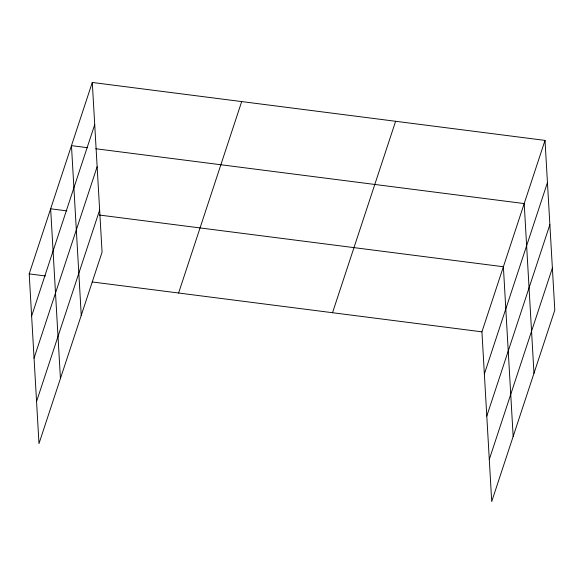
<?xml version="1.0" encoding="UTF-8"?>
<svg xmlns="http://www.w3.org/2000/svg" width="584" height="584" viewBox="0 0 584 584"><rect width="100%" height="100%" fill="white"/><g stroke="black" fill="none" stroke-linecap="round" stroke-linejoin="round"><path stroke-width="0.88" d="M92.287 82.461L102.069 252.164L38.982 443.599L29.2 273.889L92.287 82.461L545.018 140.401L554.8 310.111L491.713 501.539L481.931 331.836L545.018 140.401M31.631 316.053L94.718 124.626M34.054 358.145L97.141 166.717M36.558 401.507L99.645 210.079M178.602 293.015L241.688 101.579M332.53 312.71L395.616 121.282M484.362 374.001L547.449 182.566M486.786 416.085L549.872 224.657M489.29 459.447L552.376 268.019M87.666 147.708L71.467 145.635L81.249 315.338M95.769 148.745L524.198 203.575L533.98 373.278M66.846 210.875L50.647 208.802L60.437 378.512M99.251 215.022L503.379 266.749L513.161 436.452M29.2 273.889L45.399 275.962M92.199 281.955L481.931 331.836"/></g></svg>
